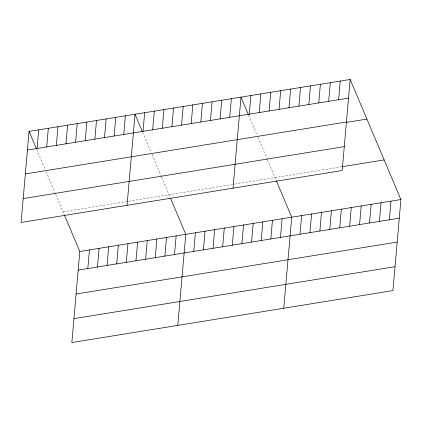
<?xml version="1.0" encoding="UTF-8"?>
<svg xmlns="http://www.w3.org/2000/svg" width="422" height="422" viewBox="0 0 422 422"><rect width="100%" height="100%" fill="white"/><g stroke="black" fill="none" stroke-linecap="round" stroke-linejoin="round"><path stroke-width="0.32" stroke-dasharray="2.11 1.58" d="M63.063 211.855L233.883 184.224M234.526 184.119L341.973 166.737M248.6 115.137L257.225 135.552M257.969 137.319L267.316 159.432M267.553 159.996L275.999 179.978M142.636 132.281L151.266 152.69M152.01 154.457L161.357 176.57M161.594 177.14L170.04 197.116M36.677 149.42L45.302 169.834M46.051 171.601L55.398 193.714M55.635 194.278L64.081 214.255"/><path stroke-width="0.63" d="M29.065 131.411L21.1 222.463L342.189 170.52L350.16 79.468L29.065 131.411L36.424 148.818M37.067 148.491L38.697 129.849M46.7 146.93L48.33 128.293M56.332 145.374L57.962 126.732M65.964 143.818L67.599 125.176M75.601 142.256L77.231 123.62M85.233 140.7L86.863 122.058M64.334 214.856L79.811 251.48L71.84 342.532L392.935 290.589L400.9 199.537L350.16 79.468M94.866 139.139L96.496 120.502M87.813 268.561L89.443 249.919M104.498 137.583L106.128 118.946M97.445 266.999L99.075 248.363M114.13 136.026L115.76 117.385M107.077 265.443L108.707 246.807M123.762 134.465L125.392 115.828M116.709 263.887L118.339 245.245M127.059 205.319L135.024 114.267L142.383 131.68M126.342 262.326L127.971 243.689M143.026 131.347L144.656 112.711M135.974 260.77L137.604 242.128M152.658 129.791L154.294 111.155M145.606 259.208L147.236 240.572M162.296 128.235L163.926 109.593M155.238 257.652L156.868 239.016M171.928 126.674L173.558 108.037M164.87 256.096L166.505 237.454M181.56 125.118L183.19 106.476M174.508 254.535L176.138 235.898M191.192 123.556L192.822 104.92M177.804 325.388L185.77 234.337L170.546 198.319M200.825 122L202.454 103.364M193.772 251.417L195.402 232.78M210.457 120.444L212.087 101.802M203.404 249.861L205.034 231.224M220.089 118.883L221.719 100.246M213.036 248.305L214.666 229.663M229.721 117.327L231.356 98.685M222.668 246.743L224.298 228.107M233.018 188.18L240.988 97.129L248.342 114.541M232.3 245.187L233.93 226.545M249.281 114.162L250.911 95.525M241.933 243.626L243.563 224.989M259.203 112.558L260.838 93.916M251.565 242.07L253.2 223.433M269.13 110.949L270.76 92.312M261.202 240.514L262.832 221.872M279.053 109.345L280.683 90.709M270.834 238.952L272.464 220.316M288.98 107.742L290.61 89.1M280.466 237.396L282.096 218.754M298.903 106.133L300.533 87.496M283.763 308.25L291.729 217.198L276.252 180.579M308.83 104.529L310.46 85.893M300.021 234.231L301.656 215.595M318.752 102.926L320.382 84.284M309.948 232.627L311.578 213.986M328.68 101.317L330.31 82.68M319.871 231.024L321.501 212.382M338.602 99.713L340.232 81.077M329.798 229.415L331.428 210.778M339.721 227.811L341.351 209.17M349.648 226.203L351.278 207.566M359.57 224.599L361.2 205.962M369.498 222.995L371.128 204.353M379.42 221.386L381.05 202.75M389.342 219.783L390.978 201.146M27.435 150.047L348.525 98.11M25.346 173.943L346.436 122.005M347.053 122.301L366.903 119.094M23.189 198.567L344.283 146.624M342.595 166.637L384.157 159.917M79.811 251.48L400.9 199.537M78.175 270.117L399.27 218.179M76.087 294.013L397.181 242.075M73.934 318.636L395.024 266.693"/></g></svg>
